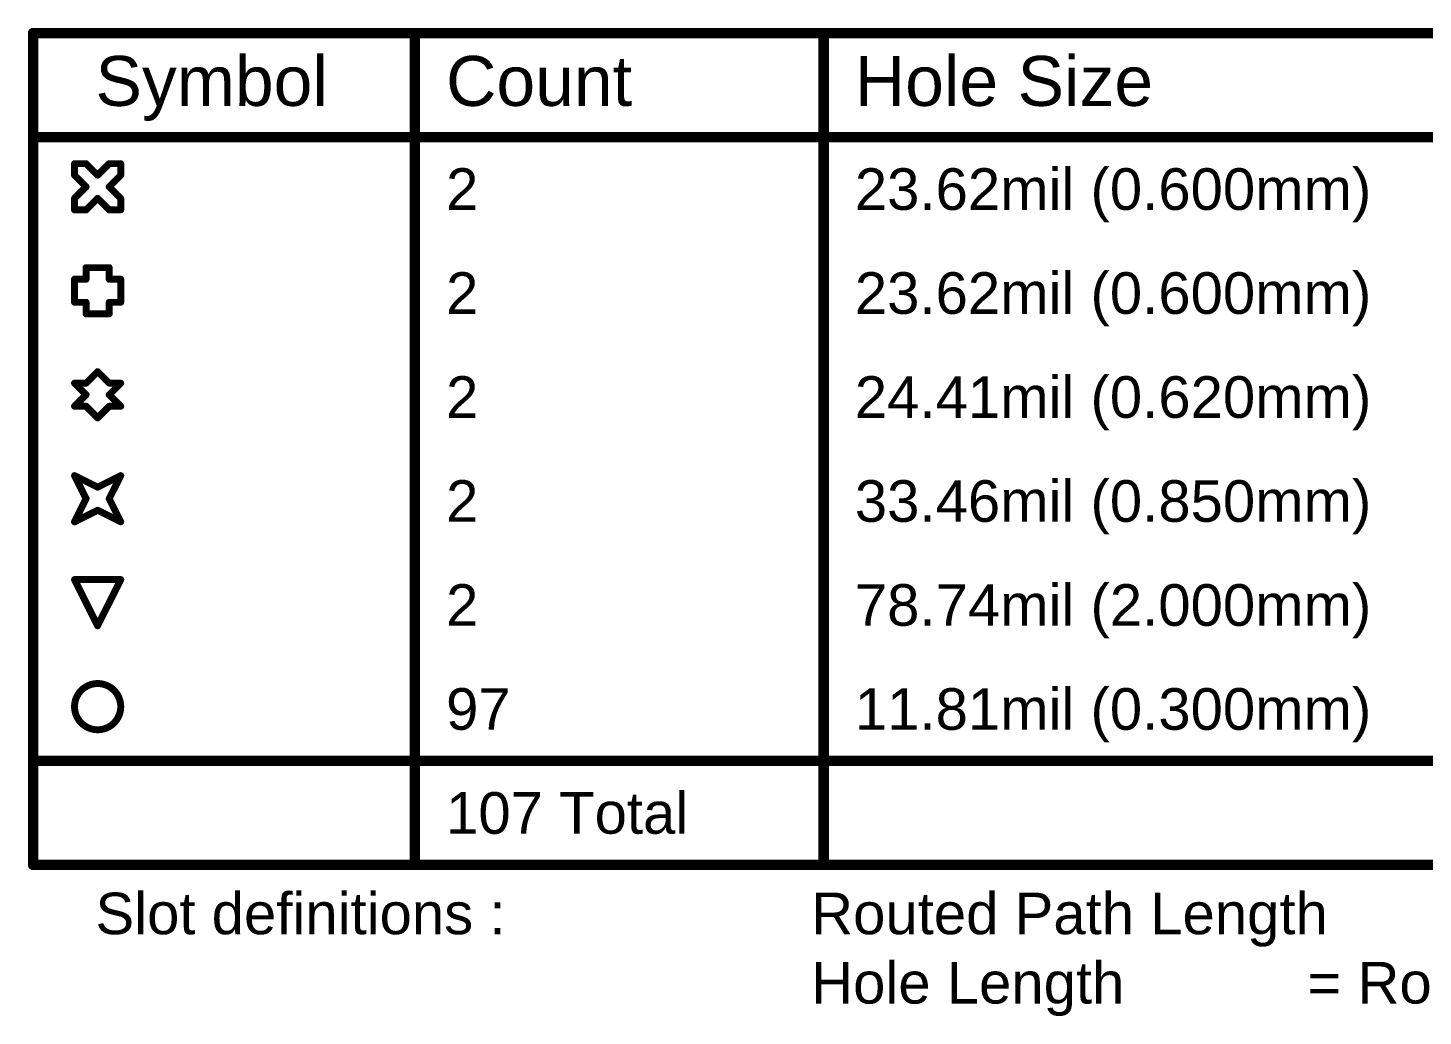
# Model space of a CAD drawing. Header units: inches. Extents: x -46 to 312, y 0 to 111.
# Drawn here: x 33.1 to 84.3, y 40.7 to 76.9 of the extents above; entities that cross this region are included whole.
import ezdxf

# ---------------------------------------------------------------- set-up
doc = ezdxf.new("R2010")
doc.units = ezdxf.units.IN
doc.layers.add('Drill Drawing', color=1, linetype='Continuous')
doc.styles.add('Arial', font='', dxfattribs={"height": 0.2})
doc.styles.get('Arial').set_extended_font_data('Arial')

msp = doc.modelspace()

# ---------------------------------------------------------------- linework, layer by layer
at = {"layer": 'Drill Drawing'}
for points in [[(33.337, 76.681, 0.381, 0.381, 0), (311.999, 76.681, 0.381, 0.381, 0)], [(33.337, 46.201, 0.381, 0.381, 0), (33.337, 76.681, 0.381, 0.381, 0)], [(47.33, 46.201, 0.381, 0.381, 0), (47.33, 76.681, 0.381, 0.381, 0)], [(62.312, 46.201, 0.381, 0.381, 0), (62.312, 76.681, 0.381, 0.381, 0)], [(33.337, 72.871, 0.381, 0.381, 0), (311.999, 72.871, 0.381, 0.381, 0)], [(34.856, 71.474, 0.254, 0.254, 0), (34.856, 71.897, 0.254, 0.254, 0)], [(34.856, 71.897, 0.254, 0.254, 0), (35.28, 71.897, 0.254, 0.254, 0)], [(34.856, 71.474, 0.254, 0.254, 0), (35.28, 71.051, 0.254, 0.254, 0)], [(35.28, 71.897, 0.254, 0.254, 0), (35.703, 71.474, 0.254, 0.254, 0)], [(35.703, 71.474, 0.254, 0.254, 0), (36.126, 71.897, 0.254, 0.254, 0)], [(36.126, 71.897, 0.254, 0.254, 0), (36.55, 71.897, 0.254, 0.254, 0)], [(36.126, 71.051, 0.254, 0.254, 0), (36.55, 71.474, 0.254, 0.254, 0)], [(36.55, 71.474, 0.254, 0.254, 0), (36.55, 71.897, 0.254, 0.254, 0)], [(34.856, 70.627, 0.254, 0.254, 0), (35.28, 71.051, 0.254, 0.254, 0)], [(36.126, 71.051, 0.254, 0.254, 0), (36.55, 70.627, 0.254, 0.254, 0)], [(34.856, 70.204, 0.254, 0.254, 0), (34.856, 70.627, 0.254, 0.254, 0)], [(35.28, 70.204, 0.254, 0.254, 0), (35.703, 70.627, 0.254, 0.254, 0)], [(35.703, 70.627, 0.254, 0.254, 0), (36.126, 70.204, 0.254, 0.254, 0)], [(36.55, 70.204, 0.254, 0.254, 0), (36.55, 70.627, 0.254, 0.254, 0)], [(34.856, 70.204, 0.254, 0.254, 0), (35.28, 70.204, 0.254, 0.254, 0)], [(36.126, 70.204, 0.254, 0.254, 0), (36.55, 70.204, 0.254, 0.254, 0)], [(35.28, 67.664, 0.254, 0.254, 0), (35.28, 68.087, 0.254, 0.254, 0)], [(35.28, 68.087, 0.254, 0.254, 0), (36.126, 68.087, 0.254, 0.254, 0)], [(36.126, 67.664, 0.254, 0.254, 0), (36.126, 68.087, 0.254, 0.254, 0)], [(34.856, 66.817, 0.254, 0.254, 0), (34.856, 67.664, 0.254, 0.254, 0)], [(34.856, 67.664, 0.254, 0.254, 0), (35.28, 67.664, 0.254, 0.254, 0)], [(36.126, 67.664, 0.254, 0.254, 0), (36.55, 67.664, 0.254, 0.254, 0)], [(36.55, 66.817, 0.254, 0.254, 0), (36.55, 67.664, 0.254, 0.254, 0)], [(34.856, 66.817, 0.254, 0.254, 0), (35.28, 66.817, 0.254, 0.254, 0)], [(35.28, 66.394, 0.254, 0.254, 0), (35.28, 66.817, 0.254, 0.254, 0)], [(35.28, 66.394, 0.254, 0.254, 0), (36.126, 66.394, 0.254, 0.254, 0)], [(36.126, 66.817, 0.254, 0.254, 0), (36.55, 66.817, 0.254, 0.254, 0)], [(36.126, 66.394, 0.254, 0.254, 0), (36.126, 66.817, 0.254, 0.254, 0)], [(34.856, 63.854, 0.254, 0.254, 0), (35.28, 63.431, 0.254, 0.254, 0)], [(34.856, 63.854, 0.254, 0.254, 0), (35.28, 63.854, 0.254, 0.254, 0)], [(35.28, 63.854, 0.254, 0.254, 0), (35.703, 64.277, 0.254, 0.254, 0)], [(35.703, 64.277, 0.254, 0.254, 0), (36.126, 63.854, 0.254, 0.254, 0)], [(36.126, 63.854, 0.254, 0.254, 0), (36.55, 63.854, 0.254, 0.254, 0)], [(36.126, 63.431, 0.254, 0.254, 0), (36.55, 63.854, 0.254, 0.254, 0)], [(34.856, 63.007, 0.254, 0.254, 0), (35.28, 63.431, 0.254, 0.254, 0)], [(36.126, 63.431, 0.254, 0.254, 0), (36.55, 63.007, 0.254, 0.254, 0)], [(34.856, 63.007, 0.254, 0.254, 0), (35.28, 63.007, 0.254, 0.254, 0)], [(35.28, 63.007, 0.254, 0.254, 0), (35.703, 62.584, 0.254, 0.254, 0)], [(35.703, 62.584, 0.254, 0.254, 0), (36.126, 63.007, 0.254, 0.254, 0)], [(36.126, 63.007, 0.254, 0.254, 0), (36.55, 63.007, 0.254, 0.254, 0)], [(34.856, 60.467, 0.254, 0.254, 0), (35.703, 60.044, 0.254, 0.254, 0)], [(34.856, 60.467, 0.254, 0.254, 0), (35.28, 59.621, 0.254, 0.254, 0)], [(35.703, 60.044, 0.254, 0.254, 0), (36.55, 60.467, 0.254, 0.254, 0)], [(36.126, 59.621, 0.254, 0.254, 0), (36.55, 60.467, 0.254, 0.254, 0)], [(34.856, 58.774, 0.254, 0.254, 0), (35.28, 59.621, 0.254, 0.254, 0)], [(34.856, 58.774, 0.254, 0.254, 0), (35.703, 59.197, 0.254, 0.254, 0)], [(35.703, 59.197, 0.254, 0.254, 0), (36.55, 58.774, 0.254, 0.254, 0)], [(36.126, 59.621, 0.254, 0.254, 0), (36.55, 58.774, 0.254, 0.254, 0)], [(34.856, 56.657, 0.254, 0.254, 0), (36.55, 56.657, 0.254, 0.254, 0)], [(34.856, 56.657, 0.254, 0.254, 0), (35.703, 54.964, 0.254, 0.254, 0)], [(35.703, 54.964, 0.254, 0.254, 0), (36.55, 56.657, 0.254, 0.254, 0)], [(33.337, 50.011, 0.381, 0.381, 0), (311.999, 50.011, 0.381, 0.381, 0)], [(33.337, 46.201, 0.381, 0.381, 0), (311.999, 46.201, 0.381, 0.381, 0)]]:
    msp.add_lwpolyline(points, format="xyseb", dxfattribs=at)
for points in [[(33.242, 76.681, 0.191, 0.191, 1), (33.433, 76.681, 0.191, 0.191, 1)], [(33.242, 76.681, 0.191, 0.191, 1), (33.433, 76.681, 0.191, 0.191, 1)], [(47.234, 76.681, 0.191, 0.191, 1), (47.425, 76.681, 0.191, 0.191, 1)], [(62.217, 76.681, 0.191, 0.191, 1), (62.407, 76.681, 0.191, 0.191, 1)], [(33.242, 72.871, 0.191, 0.191, 1), (33.433, 72.871, 0.191, 0.191, 1)], [(34.793, 71.897, 0.127, 0.127, 1), (34.92, 71.897, 0.127, 0.127, 1)], [(34.793, 71.897, 0.127, 0.127, 1), (34.92, 71.897, 0.127, 0.127, 1)], [(34.793, 71.474, 0.127, 0.127, 1), (34.92, 71.474, 0.127, 0.127, 1)], [(34.793, 71.474, 0.127, 0.127, 1), (34.92, 71.474, 0.127, 0.127, 1)], [(35.216, 71.897, 0.127, 0.127, 1), (35.343, 71.897, 0.127, 0.127, 1)], [(35.216, 71.897, 0.127, 0.127, 1), (35.343, 71.897, 0.127, 0.127, 1)], [(35.639, 71.474, 0.127, 0.127, 1), (35.766, 71.474, 0.127, 0.127, 1)], [(35.639, 71.474, 0.127, 0.127, 1), (35.766, 71.474, 0.127, 0.127, 1)], [(36.063, 71.897, 0.127, 0.127, 1), (36.19, 71.897, 0.127, 0.127, 1)], [(36.063, 71.897, 0.127, 0.127, 1), (36.19, 71.897, 0.127, 0.127, 1)], [(36.486, 71.897, 0.127, 0.127, 1), (36.613, 71.897, 0.127, 0.127, 1)], [(36.486, 71.897, 0.127, 0.127, 1), (36.613, 71.897, 0.127, 0.127, 1)], [(36.486, 71.474, 0.127, 0.127, 1), (36.613, 71.474, 0.127, 0.127, 1)], [(36.486, 71.474, 0.127, 0.127, 1), (36.613, 71.474, 0.127, 0.127, 1)], [(35.216, 71.051, 0.127, 0.127, 1), (35.343, 71.051, 0.127, 0.127, 1)], [(35.216, 71.051, 0.127, 0.127, 1), (35.343, 71.051, 0.127, 0.127, 1)], [(36.063, 71.051, 0.127, 0.127, 1), (36.19, 71.051, 0.127, 0.127, 1)], [(36.063, 71.051, 0.127, 0.127, 1), (36.19, 71.051, 0.127, 0.127, 1)], [(34.793, 70.627, 0.127, 0.127, 1), (34.92, 70.627, 0.127, 0.127, 1)], [(34.793, 70.627, 0.127, 0.127, 1), (34.92, 70.627, 0.127, 0.127, 1)], [(35.639, 70.627, 0.127, 0.127, 1), (35.766, 70.627, 0.127, 0.127, 1)], [(35.639, 70.627, 0.127, 0.127, 1), (35.766, 70.627, 0.127, 0.127, 1)], [(36.486, 70.627, 0.127, 0.127, 1), (36.613, 70.627, 0.127, 0.127, 1)], [(36.486, 70.627, 0.127, 0.127, 1), (36.613, 70.627, 0.127, 0.127, 1)], [(34.793, 70.204, 0.127, 0.127, 1), (34.92, 70.204, 0.127, 0.127, 1)], [(34.793, 70.204, 0.127, 0.127, 1), (34.92, 70.204, 0.127, 0.127, 1)], [(35.216, 70.204, 0.127, 0.127, 1), (35.343, 70.204, 0.127, 0.127, 1)], [(35.216, 70.204, 0.127, 0.127, 1), (35.343, 70.204, 0.127, 0.127, 1)], [(36.063, 70.204, 0.127, 0.127, 1), (36.19, 70.204, 0.127, 0.127, 1)], [(36.063, 70.204, 0.127, 0.127, 1), (36.19, 70.204, 0.127, 0.127, 1)], [(36.486, 70.204, 0.127, 0.127, 1), (36.613, 70.204, 0.127, 0.127, 1)], [(36.486, 70.204, 0.127, 0.127, 1), (36.613, 70.204, 0.127, 0.127, 1)], [(35.216, 68.087, 0.127, 0.127, 1), (35.343, 68.087, 0.127, 0.127, 1)], [(35.216, 68.087, 0.127, 0.127, 1), (35.343, 68.087, 0.127, 0.127, 1)], [(36.063, 68.087, 0.127, 0.127, 1), (36.19, 68.087, 0.127, 0.127, 1)], [(36.063, 68.087, 0.127, 0.127, 1), (36.19, 68.087, 0.127, 0.127, 1)], [(34.793, 67.664, 0.127, 0.127, 1), (34.92, 67.664, 0.127, 0.127, 1)], [(34.793, 67.664, 0.127, 0.127, 1), (34.92, 67.664, 0.127, 0.127, 1)], [(35.216, 67.664, 0.127, 0.127, 1), (35.343, 67.664, 0.127, 0.127, 1)], [(35.216, 67.664, 0.127, 0.127, 1), (35.343, 67.664, 0.127, 0.127, 1)], [(36.063, 67.664, 0.127, 0.127, 1), (36.19, 67.664, 0.127, 0.127, 1)], [(36.063, 67.664, 0.127, 0.127, 1), (36.19, 67.664, 0.127, 0.127, 1)], [(36.486, 67.664, 0.127, 0.127, 1), (36.613, 67.664, 0.127, 0.127, 1)], [(36.486, 67.664, 0.127, 0.127, 1), (36.613, 67.664, 0.127, 0.127, 1)], [(34.793, 66.817, 0.127, 0.127, 1), (34.92, 66.817, 0.127, 0.127, 1)], [(34.793, 66.817, 0.127, 0.127, 1), (34.92, 66.817, 0.127, 0.127, 1)], [(35.216, 66.817, 0.127, 0.127, 1), (35.343, 66.817, 0.127, 0.127, 1)], [(35.216, 66.817, 0.127, 0.127, 1), (35.343, 66.817, 0.127, 0.127, 1)], [(35.216, 66.394, 0.127, 0.127, 1), (35.343, 66.394, 0.127, 0.127, 1)], [(35.216, 66.394, 0.127, 0.127, 1), (35.343, 66.394, 0.127, 0.127, 1)], [(36.063, 66.817, 0.127, 0.127, 1), (36.19, 66.817, 0.127, 0.127, 1)], [(36.063, 66.817, 0.127, 0.127, 1), (36.19, 66.817, 0.127, 0.127, 1)], [(36.063, 66.394, 0.127, 0.127, 1), (36.19, 66.394, 0.127, 0.127, 1)], [(36.063, 66.394, 0.127, 0.127, 1), (36.19, 66.394, 0.127, 0.127, 1)], [(36.486, 66.817, 0.127, 0.127, 1), (36.613, 66.817, 0.127, 0.127, 1)], [(36.486, 66.817, 0.127, 0.127, 1), (36.613, 66.817, 0.127, 0.127, 1)], [(34.793, 63.854, 0.127, 0.127, 1), (34.92, 63.854, 0.127, 0.127, 1)], [(34.793, 63.854, 0.127, 0.127, 1), (34.92, 63.854, 0.127, 0.127, 1)], [(35.216, 63.854, 0.127, 0.127, 1), (35.343, 63.854, 0.127, 0.127, 1)], [(35.216, 63.854, 0.127, 0.127, 1), (35.343, 63.854, 0.127, 0.127, 1)], [(35.639, 64.277, 0.127, 0.127, 1), (35.766, 64.277, 0.127, 0.127, 1)], [(35.639, 64.277, 0.127, 0.127, 1), (35.766, 64.277, 0.127, 0.127, 1)], [(36.063, 63.854, 0.127, 0.127, 1), (36.19, 63.854, 0.127, 0.127, 1)], [(36.063, 63.854, 0.127, 0.127, 1), (36.19, 63.854, 0.127, 0.127, 1)], [(36.486, 63.854, 0.127, 0.127, 1), (36.613, 63.854, 0.127, 0.127, 1)], [(36.486, 63.854, 0.127, 0.127, 1), (36.613, 63.854, 0.127, 0.127, 1)], [(35.216, 63.431, 0.127, 0.127, 1), (35.343, 63.431, 0.127, 0.127, 1)], [(35.216, 63.431, 0.127, 0.127, 1), (35.343, 63.431, 0.127, 0.127, 1)], [(36.063, 63.431, 0.127, 0.127, 1), (36.19, 63.431, 0.127, 0.127, 1)], [(36.063, 63.431, 0.127, 0.127, 1), (36.19, 63.431, 0.127, 0.127, 1)], [(34.793, 63.007, 0.127, 0.127, 1), (34.92, 63.007, 0.127, 0.127, 1)], [(34.793, 63.007, 0.127, 0.127, 1), (34.92, 63.007, 0.127, 0.127, 1)], [(35.216, 63.007, 0.127, 0.127, 1), (35.343, 63.007, 0.127, 0.127, 1)], [(35.216, 63.007, 0.127, 0.127, 1), (35.343, 63.007, 0.127, 0.127, 1)], [(36.063, 63.007, 0.127, 0.127, 1), (36.19, 63.007, 0.127, 0.127, 1)], [(36.063, 63.007, 0.127, 0.127, 1), (36.19, 63.007, 0.127, 0.127, 1)], [(36.486, 63.007, 0.127, 0.127, 1), (36.613, 63.007, 0.127, 0.127, 1)], [(36.486, 63.007, 0.127, 0.127, 1), (36.613, 63.007, 0.127, 0.127, 1)], [(35.639, 62.584, 0.127, 0.127, 1), (35.766, 62.584, 0.127, 0.127, 1)], [(35.639, 62.584, 0.127, 0.127, 1), (35.766, 62.584, 0.127, 0.127, 1)], [(34.793, 60.467, 0.127, 0.127, 1), (34.92, 60.467, 0.127, 0.127, 1)], [(34.793, 60.467, 0.127, 0.127, 1), (34.92, 60.467, 0.127, 0.127, 1)], [(36.486, 60.467, 0.127, 0.127, 1), (36.613, 60.467, 0.127, 0.127, 1)], [(36.486, 60.467, 0.127, 0.127, 1), (36.613, 60.467, 0.127, 0.127, 1)], [(35.639, 60.044, 0.127, 0.127, 1), (35.766, 60.044, 0.127, 0.127, 1)], [(35.639, 60.044, 0.127, 0.127, 1), (35.766, 60.044, 0.127, 0.127, 1)], [(35.216, 59.621, 0.127, 0.127, 1), (35.343, 59.621, 0.127, 0.127, 1)], [(35.216, 59.621, 0.127, 0.127, 1), (35.343, 59.621, 0.127, 0.127, 1)], [(35.639, 59.197, 0.127, 0.127, 1), (35.766, 59.197, 0.127, 0.127, 1)], [(35.639, 59.197, 0.127, 0.127, 1), (35.766, 59.197, 0.127, 0.127, 1)], [(36.063, 59.621, 0.127, 0.127, 1), (36.19, 59.621, 0.127, 0.127, 1)], [(36.063, 59.621, 0.127, 0.127, 1), (36.19, 59.621, 0.127, 0.127, 1)], [(34.793, 58.774, 0.127, 0.127, 1), (34.92, 58.774, 0.127, 0.127, 1)], [(34.793, 58.774, 0.127, 0.127, 1), (34.92, 58.774, 0.127, 0.127, 1)], [(36.486, 58.774, 0.127, 0.127, 1), (36.613, 58.774, 0.127, 0.127, 1)], [(36.486, 58.774, 0.127, 0.127, 1), (36.613, 58.774, 0.127, 0.127, 1)], [(34.793, 56.657, 0.127, 0.127, 1), (34.92, 56.657, 0.127, 0.127, 1)], [(34.793, 56.657, 0.127, 0.127, 1), (34.92, 56.657, 0.127, 0.127, 1)], [(36.486, 56.657, 0.127, 0.127, 1), (36.613, 56.657, 0.127, 0.127, 1)], [(36.486, 56.657, 0.127, 0.127, 1), (36.613, 56.657, 0.127, 0.127, 1)], [(35.639, 54.964, 0.127, 0.127, 1), (35.766, 54.964, 0.127, 0.127, 1)], [(35.639, 54.964, 0.127, 0.127, 1), (35.766, 54.964, 0.127, 0.127, 1)], [(36.55, 52.001, 0.254, 0.254, 1), (34.856, 52.001, 0.254, 0.254, 1)], [(34.793, 52.001, 0.127, 0.127, 1), (34.92, 52.001, 0.127, 0.127, 1)], [(36.486, 52.001, 0.127, 0.127, 1), (36.613, 52.001, 0.127, 0.127, 1)], [(33.242, 50.011, 0.191, 0.191, 1), (33.433, 50.011, 0.191, 0.191, 1)], [(33.242, 46.201, 0.191, 0.191, 1), (33.433, 46.201, 0.191, 0.191, 1)], [(33.242, 46.201, 0.191, 0.191, 1), (33.433, 46.201, 0.191, 0.191, 1)], [(47.234, 46.201, 0.191, 0.191, 1), (47.425, 46.201, 0.191, 0.191, 1)], [(62.217, 46.201, 0.191, 0.191, 1), (62.407, 46.201, 0.191, 0.191, 1)]]:
    msp.add_lwpolyline(points, format="xyseb", close=True, dxfattribs=at)

# ---------------------------------------------------------------- texts
at = {"layer": 'Drill Drawing', "style": 'Arial'}
for s, height, p in [('Symbol', 1.8288, (35.623, 74.014)), ('Count', 1.8288, (48.473, 74.014)), ('Hole Size', 1.8288, (63.455, 74.014)), ('2', 1.524, (48.473, 70.204)), ('23.62mil (0.600mm)', 1.524, (63.455, 70.204)), ('2', 1.524, (48.473, 66.394)), ('23.62mil (0.600mm)', 1.524, (63.455, 66.394)), ('2', 1.524, (48.473, 62.584)), ('24.41mil (0.620mm)', 1.524, (63.455, 62.584)), ('33.46mil (0.850mm)', 1.524, (63.455, 58.774)), ('2', 1.524, (48.473, 58.774)), ('2', 1.524, (48.473, 54.964)), ('78.74mil (2.000mm)', 1.524, (63.455, 54.964)), ('97', 1.524, (48.473, 51.154)), ('11.81mil (0.300mm)', 1.524, (63.455, 51.154)), ('107 Total', 1.524, (48.473, 47.344)), ('Slot definitions :', 1.524, (35.623, 43.662)), ('Routed Path Length', 1.524, (61.854, 43.662)), ('Hole Length', 1.524, (61.854, 41.122)), (' = Routed Path Length + Tool Size = Slot length as defined in the PCB layout', 1.524, (79.451, 41.122))]:
    msp.add_text(s, height=height, dxfattribs=at).set_placement(p)

doc.saveas('drawing.dxf')
